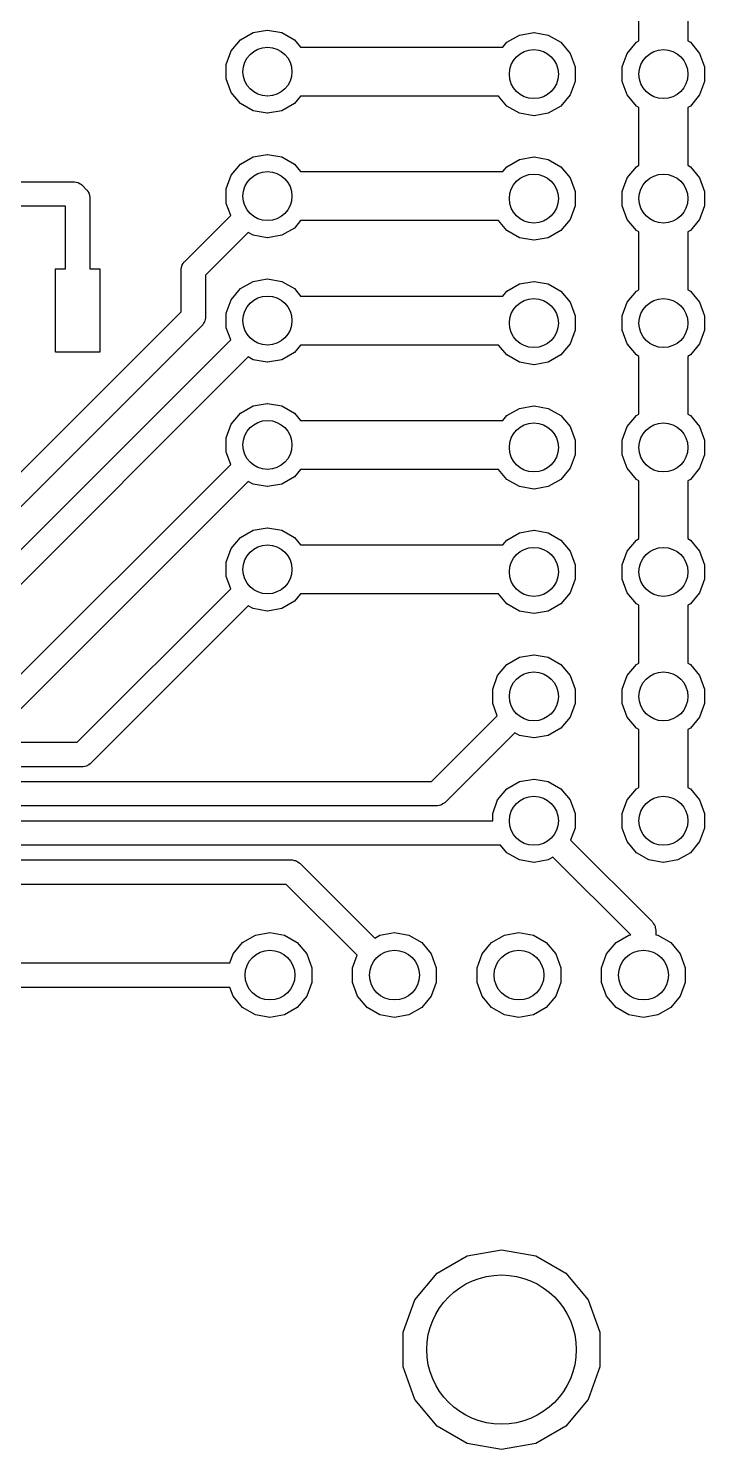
# Model space of a CAD drawing. Extents: x 10 to 287, y -200 to -10.
# Drawn here: x 128.78 to 142.57, y -80.91 to -51.9 of the extents above; entities that cross this region are included whole.
import ezdxf

# ---------------------------------------------------------------- set-up
doc = ezdxf.new("R2010")
doc.units = 0
doc.header["$MEASUREMENT"] = 0
doc.layers.add('BLACK', color=7, linetype='CONTINUOUS')

msp = doc.modelspace()

# ---------------------------------------------------------------- linework, layer by layer
at = {"layer": 'Black'}
for p, q in [((141.232, -52.1522), (141.232, -51.142)), ((142.232, -51.142), (142.232, -52.1522)), ((132.915, -52.3562), (133.105, -52.1301)), ((133.105, -52.1301), (133.361, -51.9825)), ((133.361, -51.9825), (133.652, -51.9312)), ((133.652, -51.9312), (133.658, -51.9312)), ((133.658, -51.9312), (133.949, -51.9825)), ((133.949, -51.9825), (134.204, -52.1301)), ((134.204, -52.1301), (134.331, -52.2812)), ((138.457, -52.2812), (138.541, -52.1809)), ((138.541, -52.1809), (138.796, -52.0333)), ((138.796, -52.0333), (139.087, -51.982)), ((139.087, -51.982), (139.094, -51.982)), ((139.094, -51.982), (139.384, -52.0333)), ((139.384, -52.0333), (139.64, -52.1809)), ((139.64, -52.1809), (139.83, -52.407)), ((140.993, -52.407), (141.182, -52.1809)), ((141.182, -52.1809), (141.232, -52.1522)), ((142.232, -52.1522), (142.282, -52.1809)), ((142.282, -52.1809), (142.471, -52.407)), ((132.814, -52.6336), (132.915, -52.3562)), ((134.331, -52.2812), (138.457, -52.2812)), ((139.83, -52.407), (139.931, -52.6844)), ((140.892, -52.6844), (140.993, -52.407)), ((142.471, -52.407), (142.572, -52.6844)), ((132.814, -52.9288), (132.814, -52.6336)), ((139.931, -52.6844), (139.931, -52.9796)), ((140.892, -52.9796), (140.892, -52.6844)), ((142.572, -52.6844), (142.572, -52.9796)), ((132.915, -53.2062), (132.814, -52.9288)), ((139.931, -52.9796), (139.83, -53.257)), ((140.993, -53.257), (140.892, -52.9796)), ((142.572, -52.9796), (142.471, -53.257)), ((133.105, -53.4323), (132.915, -53.2062)), ((134.331, -53.2812), (134.204, -53.4323)), ((138.371, -53.2812), (134.331, -53.2812)), ((138.541, -53.4831), (138.371, -53.2812)), ((139.83, -53.257), (139.64, -53.4831)), ((141.182, -53.4831), (140.993, -53.257)), ((142.471, -53.257), (142.282, -53.4831)), ((133.361, -53.5799), (133.105, -53.4323)), ((133.652, -53.6312), (133.361, -53.5799)), ((133.658, -53.6312), (133.652, -53.6312)), ((133.949, -53.5799), (133.658, -53.6312)), ((134.204, -53.4323), (133.949, -53.5799)), ((138.796, -53.6307), (138.541, -53.4831)), ((139.087, -53.682), (138.796, -53.6307)), ((139.384, -53.6307), (139.094, -53.682)), ((139.64, -53.4831), (139.384, -53.6307)), ((141.232, -53.5118), (141.182, -53.4831)), ((141.232, -54.6922), (141.232, -53.5118)), ((142.282, -53.4831), (142.232, -53.5118)), ((142.232, -53.5118), (142.232, -54.6922)), ((139.094, -53.682), (139.087, -53.682)), ((133.105, -54.6701), (133.361, -54.5225)), ((133.361, -54.5225), (133.652, -54.4712)), ((133.652, -54.4712), (133.658, -54.4712)), ((133.658, -54.4712), (133.949, -54.5225)), ((133.949, -54.5225), (134.204, -54.6701)), ((138.796, -54.5733), (139.087, -54.522)), ((139.087, -54.522), (139.094, -54.522)), ((139.094, -54.522), (139.384, -54.5733)), ((132.915, -54.8962), (133.105, -54.6701)), ((134.204, -54.6701), (134.331, -54.8212)), ((134.331, -54.8212), (138.457, -54.8212)), ((138.457, -54.8212), (138.541, -54.7209)), ((138.541, -54.7209), (138.796, -54.5733)), ((139.384, -54.5733), (139.64, -54.7209)), ((139.64, -54.7209), (139.83, -54.947)), ((140.993, -54.947), (141.182, -54.7209)), ((141.182, -54.7209), (141.232, -54.6922)), ((142.232, -54.6922), (142.282, -54.7209)), ((142.282, -54.7209), (142.471, -54.947)), ((127.554, -55.028), (129.7, -55.028)), ((129.7, -55.028), (129.711, -55.0299)), ((129.711, -55.0299), (129.722, -55.029)), ((129.722, -55.029), (129.753, -55.0374)), ((129.753, -55.0374), (129.786, -55.0431)), ((129.786, -55.0431), (129.795, -55.0486)), ((129.795, -55.0486), (129.806, -55.0514)), ((129.806, -55.0514), (129.832, -55.0702)), ((129.832, -55.0702), (129.861, -55.0865)), ((129.861, -55.0865), (129.868, -55.0949)), ((129.868, -55.0949), (129.877, -55.1012)), ((129.877, -55.1012), (129.96, -55.1847)), ((132.814, -55.1736), (132.915, -54.8962)), ((139.83, -54.947), (139.931, -55.2244)), ((140.892, -55.2244), (140.993, -54.947)), ((142.471, -54.947), (142.572, -55.2244)), ((129.96, -55.1847), (129.967, -55.1937)), ((129.967, -55.1937), (129.975, -55.2008)), ((129.975, -55.2008), (129.991, -55.2291)), ((129.991, -55.2291), (130.01, -55.2558)), ((130.01, -55.2558), (130.013, -55.2665)), ((130.013, -55.2665), (130.018, -55.276)), ((130.018, -55.276), (130.024, -55.3082)), ((130.024, -55.3082), (130.033, -55.3397)), ((130.033, -55.3397), (130.032, -55.3507)), ((130.032, -55.3507), (130.034, -55.3615)), ((130.034, -55.3615), (130.034, -56.808)), ((132.814, -55.4688), (132.814, -55.1736)), ((139.931, -55.2244), (139.931, -55.5196)), ((140.892, -55.5196), (140.892, -55.2244)), ((142.572, -55.2244), (142.572, -55.5196)), ((129.534, -55.528), (127.554, -55.528)), ((129.534, -56.808), (129.534, -55.528)), ((132.905, -55.7175), (132.814, -55.4688)), ((139.931, -55.5196), (139.83, -55.797)), ((140.993, -55.797), (140.892, -55.5196)), ((142.572, -55.5196), (142.471, -55.797)), ((131.967, -56.6557), (132.905, -55.7175)), ((134.204, -55.9723), (133.949, -56.1199)), ((134.331, -55.8212), (134.204, -55.9723)), ((138.371, -55.8212), (134.331, -55.8212)), ((138.541, -56.0231), (138.371, -55.8212)), ((139.83, -55.797), (139.64, -56.0231)), ((141.182, -56.0231), (140.993, -55.797)), ((142.471, -55.797), (142.282, -56.0231)), ((133.265, -56.0646), (132.393, -56.9361)), ((133.361, -56.1199), (133.265, -56.0646)), ((133.652, -56.1712), (133.361, -56.1199)), ((133.658, -56.1712), (133.652, -56.1712)), ((133.949, -56.1199), (133.658, -56.1712)), ((138.796, -56.1707), (138.541, -56.0231)), ((139.087, -56.222), (138.796, -56.1707)), ((139.094, -56.222), (139.087, -56.222)), ((139.384, -56.1707), (139.094, -56.222)), ((139.64, -56.0231), (139.384, -56.1707)), ((141.232, -56.0518), (141.182, -56.0231)), ((141.232, -57.2322), (141.232, -56.0518)), ((142.282, -56.0231), (142.232, -56.0518)), ((142.232, -56.0518), (142.232, -57.2322)), ((129.333, -58.508), (129.333, -56.808)), ((129.333, -56.808), (129.534, -56.808)), ((130.034, -56.808), (130.233, -56.808)), ((130.233, -56.808), (130.233, -58.508)), ((131.893, -56.8325), (131.895, -56.8217)), ((131.893, -57.6814), (131.893, -56.8325)), ((131.894, -56.8107), (131.903, -56.7792)), ((131.895, -56.8217), (131.894, -56.8107)), ((131.903, -56.7792), (131.909, -56.747)), ((131.909, -56.747), (131.914, -56.7375)), ((131.914, -56.7375), (131.917, -56.7268)), ((131.917, -56.7268), (131.936, -56.7001)), ((131.936, -56.7001), (131.952, -56.6718)), ((131.952, -56.6718), (131.96, -56.6647)), ((131.96, -56.6647), (131.967, -56.6557)), ((132.393, -56.9361), (132.393, -57.785)), ((133.105, -57.2101), (133.361, -57.0625)), ((133.361, -57.0625), (133.652, -57.0112)), ((133.652, -57.0112), (133.658, -57.0112)), ((133.658, -57.0112), (133.949, -57.0625)), ((133.949, -57.0625), (134.204, -57.2101)), ((138.541, -57.2609), (138.796, -57.1133)), ((138.796, -57.1133), (139.087, -57.062)), ((139.087, -57.062), (139.094, -57.062)), ((139.094, -57.062), (139.384, -57.1133)), ((139.384, -57.1133), (139.64, -57.2609)), ((132.814, -57.7136), (132.915, -57.4362)), ((132.915, -57.4362), (133.105, -57.2101)), ((134.204, -57.2101), (134.331, -57.3612)), ((134.331, -57.3612), (138.457, -57.3612)), ((138.457, -57.3612), (138.541, -57.2609)), ((139.64, -57.2609), (139.83, -57.487)), ((140.993, -57.487), (141.182, -57.2609)), ((141.182, -57.2609), (141.232, -57.2322)), ((142.232, -57.2322), (142.282, -57.2609)), ((142.282, -57.2609), (142.471, -57.487)), ((125.499, -64.0755), (131.893, -57.6814)), ((132.814, -58.0088), (132.814, -57.7136)), ((139.83, -57.487), (139.931, -57.7644)), ((140.892, -57.7644), (140.993, -57.487)), ((142.471, -57.487), (142.572, -57.7644)), ((132.32, -57.9618), (125.78, -64.5023)), ((132.327, -57.9528), (132.32, -57.9618)), ((132.335, -57.9457), (132.327, -57.9528)), ((132.351, -57.9174), (132.335, -57.9457)), ((132.37, -57.8907), (132.351, -57.9174)), ((132.373, -57.88), (132.37, -57.8907)), ((132.378, -57.8705), (132.373, -57.88)), ((132.384, -57.8383), (132.378, -57.8705)), ((132.393, -57.8068), (132.384, -57.8383)), ((132.393, -57.785), (132.392, -57.7958)), ((132.392, -57.7958), (132.393, -57.8068)), ((132.905, -58.2575), (132.814, -58.0088)), ((139.931, -57.7644), (139.931, -58.0596)), ((140.892, -58.0596), (140.892, -57.7644)), ((142.572, -57.7644), (142.572, -58.0596)), ((126.292, -64.87), (132.905, -58.2575)), ((139.931, -58.0596), (139.83, -58.337)), ((140.993, -58.337), (140.892, -58.0596)), ((142.572, -58.0596), (142.471, -58.337)), ((130.233, -58.508), (129.333, -58.508)), ((134.204, -58.5123), (133.949, -58.6599)), ((134.331, -58.3612), (134.204, -58.5123)), ((138.371, -58.3612), (134.331, -58.3612)), ((138.541, -58.5631), (138.371, -58.3612)), ((138.796, -58.7107), (138.541, -58.5631)), ((139.64, -58.5631), (139.384, -58.7107)), ((139.83, -58.337), (139.64, -58.5631)), ((141.182, -58.5631), (140.993, -58.337)), ((141.232, -58.5918), (141.182, -58.5631)), ((141.232, -59.7722), (141.232, -58.5918)), ((142.282, -58.5631), (142.232, -58.5918)), ((142.232, -58.5918), (142.232, -59.7722)), ((142.471, -58.337), (142.282, -58.5631)), ((133.265, -58.6046), (126.573, -65.2968)), ((133.361, -58.6599), (133.265, -58.6046)), ((133.652, -58.7112), (133.361, -58.6599)), ((133.658, -58.7112), (133.652, -58.7112)), ((133.949, -58.6599), (133.658, -58.7112)), ((139.087, -58.762), (138.796, -58.7107)), ((139.094, -58.762), (139.087, -58.762)), ((139.384, -58.7107), (139.094, -58.762)), ((132.915, -59.9762), (133.105, -59.7501)), ((133.105, -59.7501), (133.361, -59.6025)), ((133.361, -59.6025), (133.652, -59.5512)), ((133.652, -59.5512), (133.658, -59.5512)), ((133.658, -59.5512), (133.949, -59.6025)), ((133.949, -59.6025), (134.204, -59.7501)), ((134.204, -59.7501), (134.331, -59.9012)), ((138.541, -59.8009), (138.796, -59.6533)), ((138.796, -59.6533), (139.087, -59.602)), ((139.087, -59.602), (139.094, -59.602)), ((139.094, -59.602), (139.384, -59.6533)), ((139.384, -59.6533), (139.64, -59.8009)), ((132.814, -60.2536), (132.915, -59.9762)), ((134.331, -59.9012), (138.457, -59.9012)), ((138.457, -59.9012), (138.541, -59.8009)), ((139.64, -59.8009), (139.83, -60.027)), ((139.83, -60.027), (139.931, -60.3044)), ((140.892, -60.3044), (140.993, -60.027)), ((140.993, -60.027), (141.182, -59.8009)), ((141.182, -59.8009), (141.232, -59.7722)), ((142.232, -59.7722), (142.282, -59.8009)), ((142.282, -59.8009), (142.471, -60.027)), ((142.471, -60.027), (142.572, -60.3044)), ((132.814, -60.5488), (132.814, -60.2536)), ((139.931, -60.3044), (139.931, -60.5996)), ((140.892, -60.5996), (140.892, -60.3044)), ((142.572, -60.3044), (142.572, -60.5996)), ((132.905, -60.7975), (132.814, -60.5488)), ((139.931, -60.5996), (139.83, -60.877)), ((140.993, -60.877), (140.892, -60.5996)), ((142.572, -60.5996), (142.471, -60.877)), ((128.032, -65.67), (132.905, -60.7975)), ((134.331, -60.9012), (134.204, -61.0523)), ((138.371, -60.9012), (134.331, -60.9012)), ((138.541, -61.1031), (138.371, -60.9012)), ((139.83, -60.877), (139.64, -61.1031)), ((141.182, -61.1031), (140.993, -60.877)), ((142.471, -60.877), (142.282, -61.1031)), ((133.265, -61.1446), (128.313, -66.0968)), ((133.361, -61.1999), (133.265, -61.1446)), ((133.652, -61.2512), (133.361, -61.1999)), ((133.949, -61.1999), (133.658, -61.2512)), ((134.204, -61.0523), (133.949, -61.1999)), ((138.796, -61.2507), (138.541, -61.1031)), ((139.64, -61.1031), (139.384, -61.2507)), ((141.232, -61.1318), (141.182, -61.1031)), ((141.232, -62.3122), (141.232, -61.1318)), ((142.282, -61.1031), (142.232, -61.1318)), ((142.232, -61.1318), (142.232, -62.3122)), ((133.658, -61.2512), (133.652, -61.2512)), ((139.087, -61.302), (138.796, -61.2507)), ((139.094, -61.302), (139.087, -61.302)), ((139.384, -61.2507), (139.094, -61.302)), ((132.915, -62.5162), (133.105, -62.2901)), ((133.105, -62.2901), (133.361, -62.1425)), ((133.361, -62.1425), (133.652, -62.0912)), ((133.652, -62.0912), (133.658, -62.0912)), ((133.658, -62.0912), (133.949, -62.1425)), ((133.949, -62.1425), (134.204, -62.2901)), ((134.204, -62.2901), (134.331, -62.4412)), ((138.457, -62.4412), (138.541, -62.3409)), ((138.541, -62.3409), (138.796, -62.1933)), ((138.796, -62.1933), (139.087, -62.142)), ((139.087, -62.142), (139.094, -62.142)), ((139.094, -62.142), (139.384, -62.1933)), ((139.384, -62.1933), (139.64, -62.3409)), ((139.64, -62.3409), (139.83, -62.567)), ((140.993, -62.567), (141.182, -62.3409)), ((141.182, -62.3409), (141.232, -62.3122)), ((142.232, -62.3122), (142.282, -62.3409)), ((142.282, -62.3409), (142.471, -62.567)), ((132.814, -62.7936), (132.915, -62.5162)), ((134.331, -62.4412), (138.457, -62.4412)), ((139.83, -62.567), (139.931, -62.8444)), ((140.892, -62.8444), (140.993, -62.567)), ((142.471, -62.567), (142.572, -62.8444)), ((132.814, -63.0888), (132.814, -62.7936)), ((139.931, -62.8444), (139.931, -63.1396)), ((140.892, -63.1396), (140.892, -62.8444)), ((142.572, -62.8444), (142.572, -63.1396)), ((132.905, -63.3375), (132.814, -63.0888)), ((139.931, -63.1396), (139.83, -63.417)), ((140.993, -63.417), (140.892, -63.1396)), ((142.572, -63.1396), (142.471, -63.417)), ((129.772, -66.47), (132.905, -63.3375)), ((134.331, -63.4412), (134.204, -63.5923)), ((138.371, -63.4412), (134.331, -63.4412)), ((138.541, -63.6431), (138.371, -63.4412)), ((139.83, -63.417), (139.64, -63.6431)), ((141.182, -63.6431), (140.993, -63.417)), ((142.471, -63.417), (142.282, -63.6431)), ((133.265, -63.6846), (130.053, -66.8968)), ((133.361, -63.7399), (133.265, -63.6846)), ((133.652, -63.7912), (133.361, -63.7399)), ((133.658, -63.7912), (133.652, -63.7912)), ((133.949, -63.7399), (133.658, -63.7912)), ((134.204, -63.5923), (133.949, -63.7399)), ((138.796, -63.7907), (138.541, -63.6431)), ((139.087, -63.842), (138.796, -63.7907)), ((139.384, -63.7907), (139.094, -63.842)), ((139.64, -63.6431), (139.384, -63.7907)), ((141.232, -63.6718), (141.182, -63.6431)), ((141.232, -64.8522), (141.232, -63.6718)), ((142.282, -63.6431), (142.232, -63.6718)), ((142.232, -63.6718), (142.232, -64.8522)), ((139.094, -63.842), (139.087, -63.842)), ((138.796, -64.7333), (139.087, -64.682)), ((139.087, -64.682), (139.094, -64.682)), ((139.094, -64.682), (139.384, -64.7333)), ((138.351, -65.107), (138.541, -64.8809)), ((138.541, -64.8809), (138.796, -64.7333)), ((139.384, -64.7333), (139.64, -64.8809)), ((139.64, -64.8809), (139.83, -65.107)), ((140.993, -65.107), (141.182, -64.8809)), ((141.182, -64.8809), (141.232, -64.8522)), ((142.232, -64.8522), (142.282, -64.8809)), ((142.282, -64.8809), (142.471, -65.107)), ((138.25, -65.3844), (138.351, -65.107)), ((139.83, -65.107), (139.931, -65.3844)), ((140.892, -65.3844), (140.993, -65.107)), ((142.471, -65.107), (142.572, -65.3844)), ((138.25, -65.6796), (138.25, -65.3844)), ((139.931, -65.3844), (139.931, -65.6796)), ((140.892, -65.6796), (140.892, -65.3844)), ((142.572, -65.3844), (142.572, -65.6796)), ((138.341, -65.9283), (138.25, -65.6796)), ((139.931, -65.6796), (139.83, -65.957)), ((140.993, -65.957), (140.892, -65.6796)), ((142.572, -65.6796), (142.471, -65.957)), ((136.999, -67.27), (138.341, -65.9283)), ((139.83, -65.957), (139.64, -66.1831)), ((141.182, -66.1831), (140.993, -65.957)), ((142.471, -65.957), (142.282, -66.1831)), ((138.701, -66.2754), (137.279, -67.6968)), ((138.796, -66.3307), (138.701, -66.2754)), ((139.087, -66.382), (138.796, -66.3307)), ((139.094, -66.382), (139.087, -66.382)), ((139.384, -66.3307), (139.094, -66.382)), ((139.64, -66.1831), (139.384, -66.3307)), ((141.232, -66.2118), (141.182, -66.1831)), ((141.232, -67.3922), (141.232, -66.2118)), ((142.282, -66.1831), (142.232, -66.2118)), ((142.232, -66.2118), (142.232, -67.3922)), ((110.812, -66.47), (129.772, -66.47)), ((129.876, -66.97), (110.812, -66.97)), ((129.887, -66.9681), (129.876, -66.97)), ((129.898, -66.969), (129.887, -66.9681)), ((129.929, -66.9606), (129.898, -66.969)), ((129.962, -66.9549), (129.929, -66.9606)), ((129.971, -66.9494), (129.962, -66.9549)), ((129.982, -66.9466), (129.971, -66.9494)), ((130.008, -66.9278), (129.982, -66.9466)), ((130.037, -66.9115), (130.008, -66.9278)), ((130.044, -66.9031), (130.037, -66.9115)), ((130.053, -66.8968), (130.044, -66.9031)), ((110.812, -67.27), (136.999, -67.27)), ((138.541, -67.4209), (138.796, -67.2733)), ((138.796, -67.2733), (139.087, -67.222)), ((139.087, -67.222), (139.094, -67.222)), ((139.094, -67.222), (139.384, -67.2733)), ((139.384, -67.2733), (139.64, -67.4209)), ((138.351, -67.647), (138.541, -67.4209)), ((139.64, -67.4209), (139.83, -67.647)), ((140.993, -67.647), (141.182, -67.4209)), ((141.182, -67.4209), (141.232, -67.3922)), ((142.232, -67.3922), (142.282, -67.4209)), ((142.282, -67.4209), (142.471, -67.647)), ((137.102, -67.77), (110.812, -67.77)), ((137.113, -67.7681), (137.102, -67.77)), ((137.124, -67.769), (137.113, -67.7681)), ((137.156, -67.7606), (137.124, -67.769)), ((137.188, -67.7549), (137.156, -67.7606)), ((137.197, -67.7494), (137.188, -67.7549)), ((137.208, -67.7466), (137.197, -67.7494)), ((137.235, -67.7278), (137.208, -67.7466)), ((137.263, -67.7115), (137.235, -67.7278)), ((137.27, -67.7031), (137.263, -67.7115)), ((137.279, -67.6968), (137.27, -67.7031)), ((138.25, -67.9244), (138.351, -67.647)), ((139.83, -67.647), (139.931, -67.9244)), ((140.892, -67.9244), (140.993, -67.647)), ((142.471, -67.647), (142.572, -67.9244)), ((110.812, -68.07), (138.25, -68.07)), ((138.25, -68.07), (138.25, -67.9244)), ((139.931, -67.9244), (139.931, -68.2196)), ((140.892, -68.2196), (140.892, -67.9244)), ((142.572, -67.9244), (142.572, -68.2196)), ((139.931, -68.2196), (139.84, -68.4683)), ((140.993, -68.497), (140.892, -68.2196)), ((142.572, -68.2196), (142.471, -68.497)), ((138.412, -68.57), (110.812, -68.57)), ((138.541, -68.7231), (138.412, -68.57)), ((138.796, -68.8707), (138.541, -68.7231)), ((139.84, -68.4683), (141.502, -70.1304)), ((141.182, -68.7231), (140.993, -68.497)), ((141.438, -68.8707), (141.182, -68.7231)), ((142.282, -68.7231), (142.026, -68.8707)), ((142.471, -68.497), (142.282, -68.7231)), ((110.812, -68.87), (134.144, -68.87)), ((134.144, -68.87), (134.155, -68.8719)), ((134.155, -68.8719), (134.166, -68.871)), ((134.166, -68.871), (134.197, -68.8794)), ((134.197, -68.8794), (134.23, -68.8851)), ((134.23, -68.8851), (134.239, -68.8906)), ((134.239, -68.8906), (134.25, -68.8934)), ((134.25, -68.8934), (134.276, -68.9122)), ((134.276, -68.9122), (134.305, -68.9285)), ((134.305, -68.9285), (134.312, -68.9369)), ((134.312, -68.9369), (134.321, -68.9432)), ((134.321, -68.9432), (135.845, -70.4672)), ((139.087, -68.922), (138.796, -68.8707)), ((139.094, -68.922), (139.087, -68.922)), ((139.384, -68.8707), (139.094, -68.922)), ((139.48, -68.8154), (139.384, -68.8707)), ((141.065, -70.4006), (139.48, -68.8154)), ((141.729, -68.922), (141.438, -68.8707)), ((141.735, -68.922), (141.729, -68.922)), ((142.026, -68.8707), (141.735, -68.922)), ((134.04, -69.37), (110.812, -69.37)), ((135.485, -70.8147), (134.04, -69.37)), ((141.502, -70.1304), (141.509, -70.1394)), ((141.509, -70.1394), (141.517, -70.1465)), ((141.517, -70.1465), (141.533, -70.1748)), ((141.533, -70.1748), (141.552, -70.2015)), ((133.148, -70.5575), (133.409, -70.407)), ((133.409, -70.407), (133.706, -70.3547)), ((133.706, -70.3547), (134.002, -70.407)), ((134.002, -70.407), (134.263, -70.5575)), ((135.845, -70.4672), (135.949, -70.407)), ((135.949, -70.407), (136.246, -70.3547)), ((136.246, -70.3547), (136.542, -70.407)), ((136.542, -70.407), (136.803, -70.5575)), ((138.228, -70.5575), (138.489, -70.407)), ((138.489, -70.407), (138.786, -70.3547)), ((138.786, -70.3547), (139.082, -70.407)), ((139.082, -70.407), (139.343, -70.5575)), ((140.768, -70.5575), (141.029, -70.407)), ((141.029, -70.407), (141.065, -70.4006)), ((141.552, -70.2015), (141.555, -70.2122)), ((141.555, -70.2122), (141.561, -70.2217)), ((141.561, -70.2217), (141.566, -70.2539)), ((141.566, -70.2539), (141.575, -70.2854)), ((141.575, -70.2854), (141.574, -70.2964)), ((141.574, -70.2964), (141.576, -70.3072)), ((141.576, -70.3072), (141.576, -70.3988)), ((141.576, -70.3988), (141.622, -70.407)), ((141.622, -70.407), (141.883, -70.5575)), ((132.955, -70.7882), (133.148, -70.5575)), ((134.263, -70.5575), (134.456, -70.7882)), ((136.803, -70.5575), (136.996, -70.7882)), ((138.035, -70.7882), (138.228, -70.5575)), ((139.343, -70.5575), (139.536, -70.7882)), ((140.575, -70.7882), (140.768, -70.5575)), ((141.883, -70.5575), (142.076, -70.7882)), ((121.92, -70.9716), (132.888, -70.9716)), ((132.888, -70.9716), (132.955, -70.7882)), ((134.456, -70.7882), (134.559, -71.0711)), ((135.392, -71.0711), (135.485, -70.8147)), ((136.996, -70.7882), (137.099, -71.0711)), ((137.932, -71.0711), (138.035, -70.7882)), ((139.536, -70.7882), (139.639, -71.0711)), ((140.472, -71.0711), (140.575, -70.7882)), ((142.076, -70.7882), (142.179, -71.0711)), ((134.559, -71.0711), (134.559, -71.3721)), ((135.392, -71.3721), (135.392, -71.0711)), ((137.099, -71.0711), (137.099, -71.3721)), ((137.932, -71.3721), (137.932, -71.0711)), ((139.639, -71.0711), (139.639, -71.3721)), ((140.472, -71.3721), (140.472, -71.0711)), ((142.179, -71.0711), (142.179, -71.3721)), ((132.888, -71.4716), (122.024, -71.4716)), ((132.955, -71.655), (132.888, -71.4716)), ((134.559, -71.3721), (134.456, -71.655)), ((135.495, -71.655), (135.392, -71.3721)), ((137.099, -71.3721), (136.996, -71.655)), ((138.035, -71.655), (137.932, -71.3721)), ((139.639, -71.3721), (139.536, -71.655)), ((140.575, -71.655), (140.472, -71.3721)), ((142.179, -71.3721), (142.076, -71.655)), ((133.148, -71.8857), (132.955, -71.655)), ((133.409, -72.0362), (133.148, -71.8857)), ((134.263, -71.8857), (134.002, -72.0362)), ((134.456, -71.655), (134.263, -71.8857)), ((135.688, -71.8857), (135.495, -71.655)), ((135.949, -72.0362), (135.688, -71.8857)), ((136.803, -71.8857), (136.542, -72.0362)), ((136.996, -71.655), (136.803, -71.8857)), ((138.228, -71.8857), (138.035, -71.655)), ((138.489, -72.0362), (138.228, -71.8857)), ((139.343, -71.8857), (139.082, -72.0362)), ((139.536, -71.655), (139.343, -71.8857)), ((140.768, -71.8857), (140.575, -71.655)), ((141.029, -72.0362), (140.768, -71.8857)), ((141.883, -71.8857), (141.622, -72.0362)), ((142.076, -71.655), (141.883, -71.8857)), ((133.706, -72.0885), (133.409, -72.0362)), ((134.002, -72.0362), (133.706, -72.0885)), ((136.246, -72.0885), (135.949, -72.0362)), ((136.542, -72.0362), (136.246, -72.0885)), ((138.786, -72.0885), (138.489, -72.0362)), ((139.082, -72.0362), (138.786, -72.0885)), ((141.326, -72.0885), (141.029, -72.0362)), ((141.622, -72.0362), (141.326, -72.0885)), ((137.732, -76.9503), (138.43, -76.8272)), ((138.43, -76.8272), (139.128, -76.9503)), ((137.119, -77.3045), (137.732, -76.9503)), ((139.128, -76.9503), (139.741, -77.3045)), ((136.664, -77.8471), (137.119, -77.3045)), ((139.741, -77.3045), (140.196, -77.8471)), ((136.421, -78.5128), (136.664, -77.8471)), ((140.196, -77.8471), (140.439, -78.5128)), ((136.421, -79.2212), (136.421, -78.5128)), ((140.439, -78.5128), (140.439, -79.2212)), ((136.664, -79.8869), (136.421, -79.2212)), ((140.439, -79.2212), (140.196, -79.8869)), ((137.119, -80.4295), (136.664, -79.8869)), ((140.196, -79.8869), (139.741, -80.4295)), ((137.732, -80.7837), (137.119, -80.4295)), ((139.741, -80.4295), (139.128, -80.7837)), ((138.43, -80.9068), (137.732, -80.7837)), ((139.128, -80.7837), (138.43, -80.9068))]:
    msp.add_line(p, q, dxfattribs=at)
for centre, radius in [((133.655, -52.7812), 0.5), ((139.09, -52.832), 0.5), ((141.732, -52.832), 0.5), ((133.655, -55.3212), 0.5), ((139.09, -55.372), 0.5), ((141.732, -55.372), 0.5), ((133.655, -57.8612), 0.5), ((139.09, -57.912), 0.5), ((141.732, -57.912), 0.5), ((133.655, -60.4012), 0.5), ((139.09, -60.452), 0.5), ((141.732, -60.452), 0.5), ((133.655, -62.9412), 0.5), ((139.09, -62.992), 0.5), ((141.732, -62.992), 0.5), ((139.09, -65.532), 0.5), ((141.732, -65.532), 0.5), ((139.09, -68.072), 0.5), ((141.732, -68.072), 0.5), ((133.706, -71.2216), 0.508), ((136.246, -71.2216), 0.508), ((138.786, -71.2216), 0.508), ((141.326, -71.2216), 0.508), ((138.43, -78.867), 1.524)]:
    msp.add_circle(centre, radius, dxfattribs=at)

doc.saveas('drawing.dxf')
